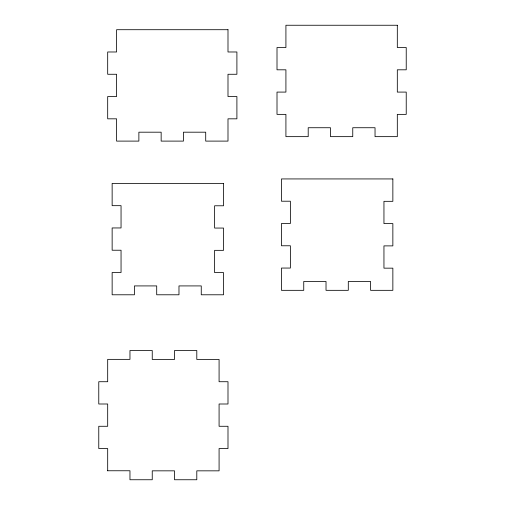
<?xml version="1.0" encoding="UTF-8"?>
<svg xmlns="http://www.w3.org/2000/svg" width="505" height="505" viewBox="0 0 505 505"><rect width="100%" height="100%" fill="white"/><g stroke="black" fill="none" stroke-linecap="round" stroke-linejoin="round"><path stroke-width="0.76" d="M107.685 470.761L129.962 470.761L129.962 479.75L152.245 479.75L152.245 470.837L174.522 470.837L174.522 479.75L196.798 479.75L196.798 470.837L219.082 470.837L219.082 448.56L227.995 448.56L227.995 426.277L219.082 426.277L219.082 404L227.995 404L227.995 381.723L219.082 381.723L219.082 359.44L196.798 359.44L196.798 350.527L174.522 350.527L174.522 359.44L152.245 359.44L152.245 350.527L129.962 350.527L129.962 359.364L107.685 359.364L107.685 381.723L98.772 381.723L98.772 404L107.685 404L107.685 426.277L98.772 426.277L98.772 448.56L107.685 448.56L107.685 470.837M397.315 25.25L285.918 25.25L285.918 47.527L277.005 47.527L277.005 69.81L285.918 69.81L285.918 92.087L277.005 92.087L277.005 114.37L285.918 114.37L285.918 136.647L308.202 136.647L308.202 127.733L330.478 127.733L330.478 136.647L352.755 136.647L352.755 127.733L375.038 127.733L375.038 136.647L397.315 136.647L397.315 114.37L406.228 114.37L406.228 92.087L397.315 92.087L397.315 69.81L406.228 69.81L406.228 47.527L397.315 47.527L397.315 25.25M227.995 29.707L116.598 29.707L116.598 51.983L107.685 51.983L107.685 74.267L116.598 74.267L116.598 96.543L107.685 96.543L107.685 118.826L116.598 118.826L116.598 141.103L138.875 141.103L138.875 132.19L161.152 132.19L161.152 141.103L183.435 141.103L183.435 132.19L205.712 132.19L205.712 141.103L227.995 141.103L227.995 118.826L236.902 118.826L236.902 96.543L227.995 96.543L227.995 74.267L236.902 74.267L236.902 51.983L227.995 51.983L227.995 29.707M392.858 178.934L281.462 178.934L281.462 201.211L290.375 201.211L290.375 223.494L281.462 223.494L281.462 245.771L290.375 245.771L290.375 268.054L281.462 268.054L281.462 290.331L303.745 290.331L303.745 281.462L326.022 281.462L326.022 290.331L348.298 290.331L348.298 281.462L370.582 281.462L370.582 290.331L392.858 290.331L392.858 268.161L383.952 268.161L383.952 245.884L392.858 245.884L392.858 223.601L383.952 223.601L383.952 201.325L392.858 201.325L392.858 178.934M223.538 183.391L112.142 183.391L112.142 205.668L121.048 205.668L121.048 227.951L112.142 227.951L112.142 250.227L121.048 250.227L121.048 272.504L112.142 272.504L112.142 294.787L134.418 294.787L134.418 285.918L156.702 285.918L156.702 294.787L178.978 294.787L178.978 285.918L201.255 285.918L201.255 294.787L223.538 294.787L223.538 272.618L214.625 272.618L214.625 250.341L223.538 250.341L223.538 228.058L214.625 228.058L214.625 205.781L223.538 205.781L223.538 183.391"/></g></svg>
